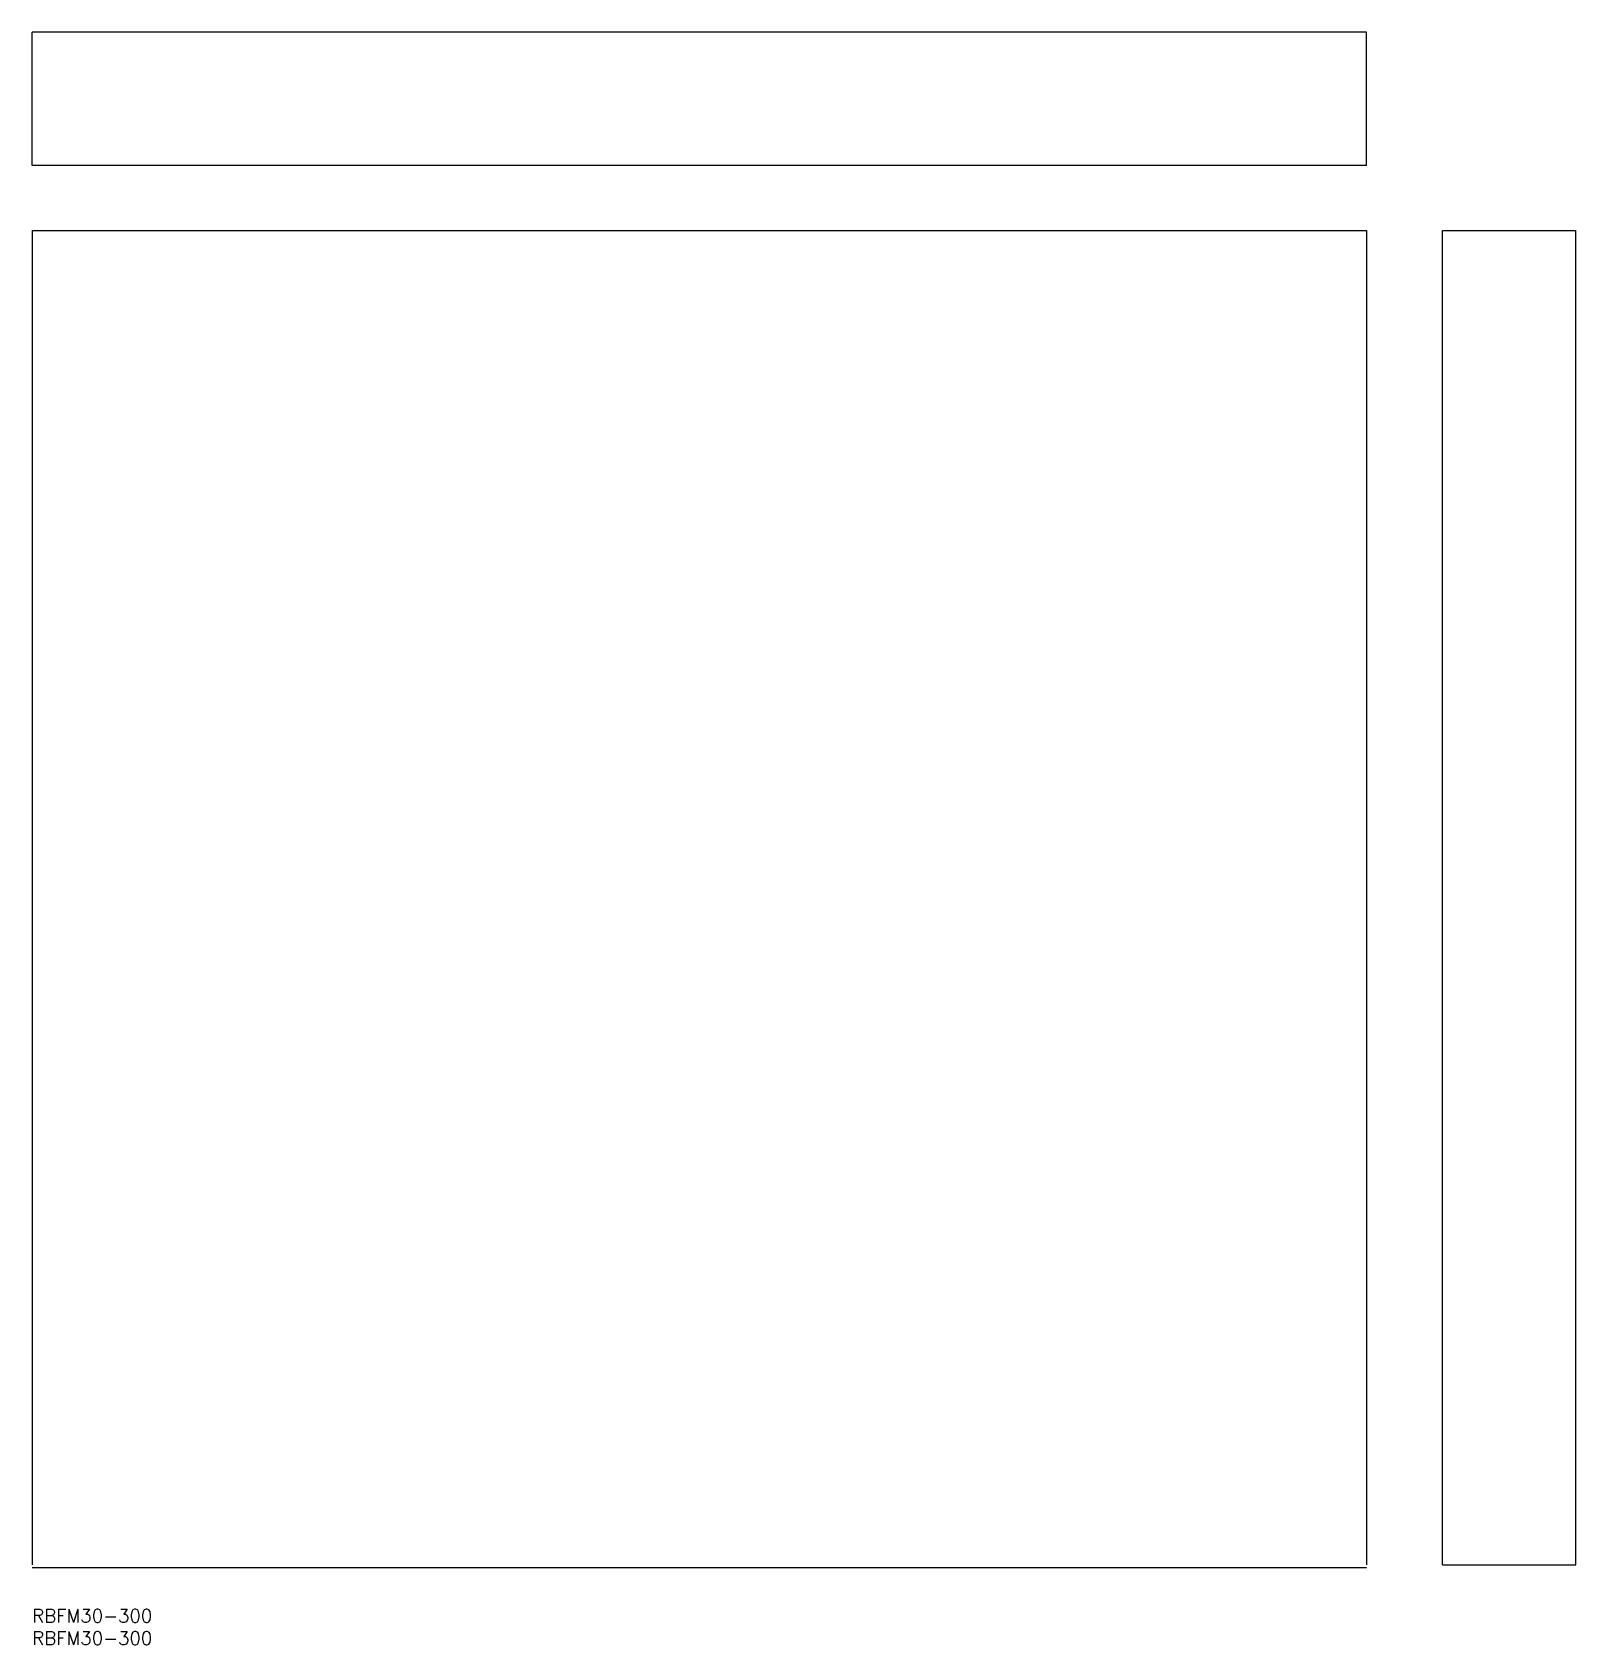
# Model space of a CAD drawing. Extents: x 0 to 347, y -8 to 355.
import ezdxf

# ---------------------------------------------------------------- set-up
doc = ezdxf.new("R2010")
doc.units = 0
doc.header["$LTSCALE"] = 0.5
doc.layers.add('MSM_CONTINUOUS', color=7, linetype='CONTINUOUS')
doc.layers.add('MSM_PART_NUMBER', color=7, linetype='CONTINUOUS')
doc.styles.get("Standard").update_dxf_attribs({"font": 'txt.shx', "height": 3, "bigfont": 'bigfont.shx'})

# ---------------------------------------------------------------- blocks, each defined once
blk = doc.blocks.new('*U8')
at = {"layer": 'MSM_PART_NUMBER'}
blk.add_text('RBFM30-300', height=3, dxfattribs=at).set_placement((0, -3))
blk = doc.blocks.new('*U9')
at = {"layer": 'MSM_PART_NUMBER'}
blk.add_text('RBFM30-300', height=3, dxfattribs=at).set_placement((0, -8))

msp = doc.modelspace()

# ---------------------------------------------------------------- linework, layer by layer
at = {"layer": 'MSM_CONTINUOUS'}
for p, q in [((0, 324.61), (0, 354.61)), ((300, 354.61), (0, 354.61)), ((300, 324.61), (300, 354.61)), ((300, 324.61), (0, 324.61)), ((0, 310), (0, 10)), ((0, 310), (300, 310)), ((300, 310), (300, 10)), ((317.08, 10), (317.08, 310)), ((317.08, 310), (347.08, 310)), ((347.08, 10), (347.08, 310)), ((0, 9.38), (300, 9.38)), ((317.08, 10), (347.08, 10))]:
    msp.add_line(p, q, dxfattribs=at)

# ---------------------------------------------------------------- block references
for name in ['*U8', '*U9']:
    msp.add_blockref(name, (0, 0), dxfattribs=at)

doc.saveas('drawing.dxf')
